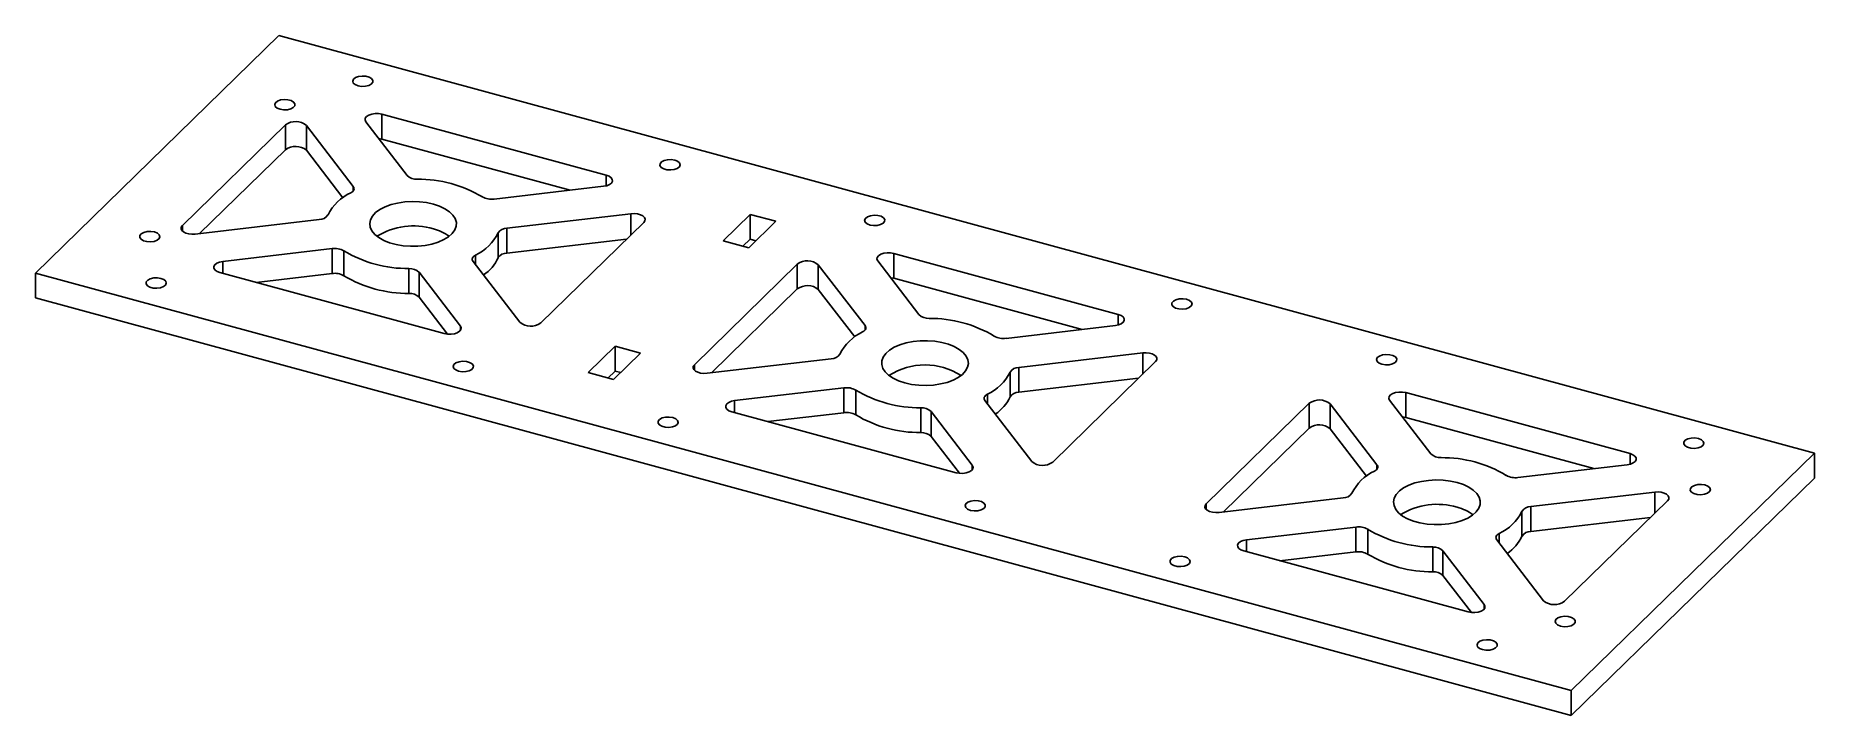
# Paper-space layout '_Trimetric' of a CAD drawing. Header units: centimetres. Extents: x -15.4 to 15.4, y -5.7 to 6.1.
import ezdxf

# ---------------------------------------------------------------- set-up
doc = ezdxf.new("R2010")
doc.units = ezdxf.units.CM

psp = doc.layouts.new('_Trimetric')

# ---------------------------------------------------------------- linework, layer by layer
at = {"color": 7, "linetype": 'Continuous', "lineweight": 25}
for p, q in [((-11.166, 6.084), (-15.366, 1.984)), ((15.366, -1.127), (-11.166, 6.084)), ((-5.506, 3.672), (-9.382, 4.725)), ((-9.382, 4.725), (-9.382, 4.297)), ((-11.05, 4.542), (-12.829, 2.805)), ((-11.05, 4.542), (-11.05, 4.113)), ((-9.879, 3.48), (-10.687, 4.532)), ((-10.687, 4.532), (-10.687, 4.103)), ((-9.661, 4.596), (-8.949, 3.669)), ((-9.382, 4.297), (-9.439, 4.307)), ((-11.05, 4.113), (-12.534, 2.665)), ((-10.059, 3.285), (-10.687, 4.103)), ((-6.131, 3.413), (-9.382, 4.297)), ((-9.879, 3.48), (-9.879, 3.404)), ((-7.444, 3.26), (-5.555, 3.481)), ((-5.506, 3.672), (-5.506, 3.49)), ((-12.829, 2.805), (-12.829, 2.709)), ((-12.608, 2.657), (-10.466, 2.907)), ((-5.08, 3.008), (-7.223, 2.758)), ((-6.639, 1.122), (-4.859, 2.859)), ((-5.08, 3.008), (-5.08, 2.644)), ((-3.022, 2.997), (-3.489, 2.541)), ((-3.046, 2.421), (-2.58, 2.877)), ((-2.58, 2.877), (-3.022, 2.997)), ((-3.022, 2.997), (-3.022, 2.568)), ((-7.374, 2.678), (-7.374, 2.249)), ((-7.223, 2.758), (-7.223, 2.329)), ((-5.155, 2.571), (-7.223, 2.329)), ((-3.489, 2.541), (-3.046, 2.421)), ((-3.022, 2.568), (-3.145, 2.448)), ((-2.923, 2.542), (-3.022, 2.568)), ((-10.244, 2.405), (-12.133, 2.184)), ((-12.133, 2.184), (-12.133, 1.979)), ((-10.244, 2.405), (-10.244, 1.976)), ((-10.041, 2.366), (-10.041, 1.938)), ((-7.809, 2.185), (-7.001, 1.133)), ((-7.767, 2.295), (-7.767, 2.13)), ((-0.817, 2.193), (-0.105, 1.265)), ((3.338, 1.268), (-0.538, 2.322)), ((-0.538, 2.322), (-0.538, 1.893)), ((-15.366, 1.984), (11.166, -5.227)), ((-15.366, 1.984), (-15.366, 1.556)), ((-12.182, 1.992), (-8.306, 0.939)), ((-10.244, 1.976), (-11.557, 1.823)), ((-8.916, 2.061), (-8.916, 1.632)), ((-8.027, 1.068), (-8.739, 1.996)), ((-8.739, 1.996), (-8.739, 1.567)), ((-2.206, 2.138), (-3.985, 0.401)), ((-2.206, 2.138), (-2.206, 1.71)), ((-1.035, 1.076), (-1.843, 2.128)), ((-1.843, 2.128), (-1.843, 1.7)), ((-0.538, 1.893), (-0.595, 1.903)), ((2.713, 1.01), (-0.538, 1.893)), ((-15.366, 1.556), (11.166, -5.655)), ((-8.249, 0.929), (-8.739, 1.567)), ((-2.206, 1.71), (-3.689, 0.262)), ((-1.215, 0.882), (-1.843, 1.7)), ((3.338, 1.268), (3.338, 1.086)), ((-8.027, 1.068), (-8.027, 0.992)), ((-1.035, 1.076), (-1.035, 1)), ((1.4, 0.856), (3.289, 1.077)), ((-5.355, 0.719), (-5.822, 0.264)), ((-4.913, 0.599), (-5.355, 0.719)), ((-5.355, 0.719), (-5.355, 0.291)), ((-5.38, 0.144), (-4.913, 0.599)), ((-3.985, 0.401), (-3.985, 0.305)), ((-3.764, 0.253), (-1.621, 0.503)), ((3.764, 0.604), (1.621, 0.354)), ((1.621, 0.354), (1.621, -0.075)), ((2.206, -1.281), (3.985, 0.456)), ((3.764, 0.604), (3.764, 0.24)), ((-5.822, 0.264), (-5.38, 0.144)), ((-5.355, 0.291), (-5.479, 0.171)), ((-5.257, 0.264), (-5.355, 0.291)), ((-1.4, 0.001), (-3.289, -0.22)), ((-1.4, 0.001), (-1.4, -0.428)), ((1.47, 0.274), (1.47, -0.154)), ((3.689, 0.167), (1.621, -0.075)), ((-3.289, -0.22), (-3.289, -0.425)), ((-1.196, -0.037), (-1.196, -0.466)), ((1.035, -0.219), (1.843, -1.271)), ((1.077, -0.109), (1.077, -0.274)), ((6.639, -0.265), (4.859, -2.002)), ((6.639, -0.265), (6.639, -0.694)), ((7.809, -1.328), (7.001, -0.276)), ((7.001, -0.276), (7.001, -0.704)), ((8.027, -0.211), (8.739, -1.138)), ((12.182, -1.135), (8.306, -0.082)), ((8.306, -0.082), (8.306, -0.51)), ((-3.338, -0.411), (0.538, -1.465)), ((-1.4, -0.428), (-2.713, -0.581)), ((-0.072, -0.343), (-0.072, -0.772)), ((0.817, -1.336), (0.105, -0.408)), ((0.105, -0.408), (0.105, -0.837)), ((8.306, -0.51), (8.249, -0.5)), ((11.557, -1.394), (8.306, -0.51)), ((0.595, -1.475), (0.105, -0.837)), ((6.639, -0.694), (5.155, -2.142)), ((7.629, -1.522), (7.001, -0.704)), ((11.166, -5.227), (15.366, -1.127)), ((12.182, -1.135), (12.182, -1.317)), ((15.366, -1.127), (15.366, -1.556)), ((0.817, -1.336), (0.817, -1.411)), ((7.809, -1.328), (7.809, -1.404)), ((10.244, -1.547), (12.133, -1.327)), ((12.608, -1.799), (10.466, -2.05)), ((11.166, -5.655), (15.366, -1.556)), ((12.608, -1.799), (12.608, -2.164)), ((4.859, -2.002), (4.859, -2.098)), ((5.08, -2.151), (7.223, -1.9)), ((10.314, -2.13), (10.314, -2.558)), ((10.466, -2.05), (10.466, -2.478)), ((11.05, -3.685), (12.829, -1.948)), ((7.444, -2.403), (5.555, -2.623)), ((7.444, -2.403), (7.444, -2.831)), ((7.648, -2.441), (7.648, -2.87)), ((12.534, -2.237), (10.466, -2.478)), ((5.555, -2.623), (5.555, -2.828)), ((8.773, -2.747), (8.773, -3.175)), ((9.879, -2.622), (10.687, -3.675)), ((9.921, -2.513), (9.921, -2.678)), ((5.506, -2.815), (9.382, -3.868)), ((7.444, -2.831), (6.131, -2.985)), ((9.661, -3.739), (8.949, -2.812)), ((8.949, -2.812), (8.949, -3.24)), ((9.439, -3.878), (8.949, -3.24)), ((9.661, -3.739), (9.661, -3.815)), ((11.166, -5.227), (11.166, -5.655))]:
    psp.add_line(p, q, dxfattribs=at)
at = {"color": 7, "linetype": 'Continuous', "lineweight": 25, "flags": 128}
for points in [[(-9.794, 5.216), (-9.733, 5.206), (-9.668, 5.208), (-9.61, 5.222), (-9.566, 5.246), (-9.541, 5.277), (-9.54, 5.31), (-9.561, 5.341), (-9.604, 5.366), (-9.66, 5.382), (-9.724, 5.386), (-9.787, 5.377), (-9.839, 5.358), (-9.874, 5.33), (-9.887, 5.298), (-9.877, 5.265), (-9.844, 5.237), (-9.794, 5.216)], [(-11.142, 4.811), (-11.081, 4.801), (-11.016, 4.803), (-10.958, 4.817), (-10.914, 4.841), (-10.889, 4.872), (-10.888, 4.905), (-10.909, 4.936), (-10.952, 4.961), (-11.009, 4.977), (-11.072, 4.98), (-11.135, 4.972), (-11.187, 4.953), (-11.222, 4.925), (-11.235, 4.893), (-11.225, 4.86), (-11.192, 4.831), (-11.142, 4.811)], [(-9.382, 4.725), (-9.439, 4.736), (-9.5, 4.737), (-9.558, 4.728), (-9.609, 4.711), (-9.647, 4.687), (-9.67, 4.658), (-9.675, 4.627), (-9.661, 4.596)], [(-4.324, 3.933), (-4.386, 3.943), (-4.45, 3.941), (-4.508, 3.927), (-4.552, 3.903), (-4.577, 3.872), (-4.579, 3.839), (-4.557, 3.808), (-4.515, 3.783), (-4.458, 3.767), (-4.394, 3.764), (-4.332, 3.772), (-4.279, 3.791), (-4.244, 3.819), (-4.231, 3.851), (-4.241, 3.884), (-4.274, 3.913), (-4.324, 3.933)], [(-9.921, 3.37), (-9.903, 3.381), (-9.888, 3.394), (-9.876, 3.407), (-9.869, 3.422), (-9.865, 3.436), (-9.866, 3.451), (-9.87, 3.465), (-9.879, 3.48)], [(-5.555, 3.481), (-5.499, 3.492), (-5.452, 3.512), (-5.418, 3.538), (-5.401, 3.568), (-5.403, 3.599), (-5.422, 3.628), (-5.458, 3.654), (-5.506, 3.672)], [(-8.494, 3.174), (-8.611, 3.199), (-8.735, 3.214), (-8.862, 3.218), (-8.989, 3.211), (-9.111, 3.193), (-9.225, 3.165), (-9.329, 3.127), (-9.419, 3.08), (-9.492, 3.027), (-9.547, 2.968), (-9.581, 2.905), (-9.594, 2.839), (-9.586, 2.774), (-9.556, 2.71), (-9.506, 2.65), (-9.436, 2.595), (-9.35, 2.547), (-9.249, 2.507), (-9.137, 2.477), (-9.016, 2.456), (-8.89, 2.447), (-8.763, 2.448), (-8.638, 2.461), (-8.519, 2.484), (-8.409, 2.517), (-8.312, 2.56), (-8.231, 2.61), (-8.167, 2.667), (-8.122, 2.728), (-8.098, 2.792), (-8.096, 2.858), (-8.115, 2.923), (-8.155, 2.985), (-8.215, 3.043), (-8.293, 3.094), (-8.387, 3.138), (-8.494, 3.174)], [(-12.829, 2.805), (-12.849, 2.777), (-12.852, 2.748), (-12.839, 2.72), (-12.811, 2.694), (-12.771, 2.674), (-12.721, 2.66), (-12.665, 2.654), (-12.608, 2.657)], [(-4.859, 2.859), (-4.84, 2.887), (-4.837, 2.916), (-4.849, 2.945), (-4.877, 2.97), (-4.918, 2.991), (-4.968, 3.004), (-5.023, 3.01), (-5.08, 3.008)], [(-0.95, 2.812), (-0.888, 2.802), (-0.824, 2.805), (-0.766, 2.819), (-0.722, 2.843), (-0.697, 2.873), (-0.695, 2.906), (-0.717, 2.938), (-0.759, 2.963), (-0.816, 2.978), (-0.88, 2.982), (-0.942, 2.974), (-0.995, 2.954), (-1.03, 2.927), (-1.043, 2.894), (-1.033, 2.861), (-1, 2.833), (-0.95, 2.812)], [(-13.312, 2.693), (-13.374, 2.702), (-13.438, 2.7), (-13.496, 2.686), (-13.54, 2.662), (-13.565, 2.632), (-13.567, 2.598), (-13.545, 2.567), (-13.503, 2.542), (-13.446, 2.527), (-13.382, 2.523), (-13.32, 2.531), (-13.267, 2.551), (-13.232, 2.578), (-13.219, 2.611), (-13.229, 2.643), (-13.262, 2.672), (-13.312, 2.693)], [(-12.133, 2.184), (-12.189, 2.172), (-12.236, 2.153), (-12.27, 2.127), (-12.287, 2.097), (-12.286, 2.066), (-12.266, 2.036), (-12.231, 2.011), (-12.182, 1.992)], [(-7.767, 2.295), (-7.785, 2.283), (-7.801, 2.271), (-7.812, 2.257), (-7.82, 2.243), (-7.823, 2.228), (-7.823, 2.214), (-7.818, 2.199), (-7.809, 2.185)], [(-0.538, 2.322), (-0.595, 2.332), (-0.656, 2.333), (-0.714, 2.324), (-0.765, 2.307), (-0.803, 2.283), (-0.826, 2.254), (-0.831, 2.223), (-0.817, 2.193)], [(-13.201, 1.891), (-13.262, 1.901), (-13.326, 1.898), (-13.385, 1.884), (-13.429, 1.86), (-13.454, 1.83), (-13.455, 1.797), (-13.433, 1.765), (-13.391, 1.74), (-13.334, 1.725), (-13.271, 1.721), (-13.208, 1.729), (-13.156, 1.749), (-13.121, 1.776), (-13.108, 1.809), (-13.118, 1.842), (-13.15, 1.87), (-13.201, 1.891)], [(4.52, 1.53), (4.459, 1.539), (4.394, 1.537), (4.336, 1.523), (4.292, 1.499), (4.267, 1.468), (4.266, 1.435), (4.287, 1.404), (4.33, 1.379), (4.387, 1.364), (4.45, 1.36), (4.513, 1.368), (4.565, 1.388), (4.6, 1.415), (4.613, 1.448), (4.603, 1.48), (4.57, 1.509), (4.52, 1.53)], [(3.289, 1.077), (3.345, 1.088), (3.392, 1.108), (3.426, 1.134), (3.443, 1.164), (3.442, 1.195), (3.422, 1.225), (3.387, 1.25), (3.338, 1.268)], [(-8.306, 0.939), (-8.249, 0.929), (-8.189, 0.928), (-8.13, 0.936), (-8.08, 0.953), (-8.041, 0.978), (-8.018, 1.007), (-8.014, 1.038), (-8.027, 1.068)], [(-1.077, 0.966), (-1.059, 0.978), (-1.044, 0.99), (-1.032, 1.004), (-1.025, 1.018), (-1.021, 1.032), (-1.022, 1.047), (-1.026, 1.062), (-1.035, 1.076)], [(-0.35, 0.087), (-0.233, 0.061), (-0.109, 0.046), (0.018, 0.042), (0.144, 0.05), (0.267, 0.068), (0.381, 0.096), (0.485, 0.134), (0.575, 0.18), (0.648, 0.234), (0.702, 0.293), (0.737, 0.356), (0.75, 0.421), (0.741, 0.487), (0.712, 0.55), (0.661, 0.611), (0.592, 0.666), (0.506, 0.714), (0.405, 0.754), (0.293, 0.784), (0.172, 0.805), (0.046, 0.814), (-0.081, 0.813), (-0.206, 0.8), (-0.325, 0.777), (-0.435, 0.743), (-0.532, 0.701), (-0.613, 0.651), (-0.678, 0.594), (-0.722, 0.533), (-0.746, 0.468), (-0.748, 0.403), (-0.729, 0.338), (-0.689, 0.276), (-0.629, 0.218), (-0.551, 0.167), (-0.457, 0.122), (-0.35, 0.087)], [(-8.058, 0.289), (-7.996, 0.279), (-7.932, 0.282), (-7.874, 0.296), (-7.829, 0.32), (-7.805, 0.35), (-7.803, 0.383), (-7.825, 0.414), (-7.867, 0.439), (-7.924, 0.455), (-7.988, 0.459), (-8.05, 0.45), (-8.103, 0.431), (-8.138, 0.403), (-8.151, 0.371), (-8.141, 0.338), (-8.108, 0.31), (-8.058, 0.289)], [(-3.985, 0.401), (-4.004, 0.374), (-4.008, 0.345), (-3.995, 0.316), (-3.967, 0.291), (-3.926, 0.27), (-3.876, 0.256), (-3.821, 0.25), (-3.764, 0.253)], [(3.985, 0.456), (4.004, 0.483), (4.008, 0.513), (3.995, 0.541), (3.967, 0.567), (3.926, 0.587), (3.876, 0.601), (3.821, 0.607), (3.764, 0.604)], [(7.894, 0.409), (7.956, 0.399), (8.02, 0.401), (8.078, 0.415), (8.123, 0.439), (8.147, 0.47), (8.149, 0.503), (8.127, 0.534), (8.085, 0.559), (8.028, 0.574), (7.964, 0.578), (7.902, 0.57), (7.85, 0.551), (7.814, 0.523), (7.801, 0.49), (7.811, 0.458), (7.844, 0.429), (7.894, 0.409)], [(-3.289, -0.22), (-3.345, -0.231), (-3.392, -0.251), (-3.426, -0.277), (-3.443, -0.307), (-3.442, -0.338), (-3.422, -0.367), (-3.387, -0.393), (-3.338, -0.411)], [(1.077, -0.109), (1.059, -0.12), (1.044, -0.133), (1.032, -0.146), (1.025, -0.161), (1.021, -0.175), (1.022, -0.19), (1.026, -0.205), (1.035, -0.219)], [(8.306, -0.082), (8.249, -0.072), (8.189, -0.071), (8.13, -0.079), (8.08, -0.096), (8.041, -0.12), (8.018, -0.149), (8.014, -0.18), (8.027, -0.211)], [(-4.357, -0.513), (-4.418, -0.503), (-4.482, -0.505), (-4.541, -0.519), (-4.585, -0.543), (-4.61, -0.574), (-4.611, -0.607), (-4.589, -0.638), (-4.547, -0.663), (-4.49, -0.679), (-4.426, -0.683), (-4.364, -0.674), (-4.312, -0.655), (-4.277, -0.627), (-4.263, -0.595), (-4.274, -0.562), (-4.306, -0.534), (-4.357, -0.513)], [(13.364, -0.874), (13.303, -0.864), (13.239, -0.867), (13.18, -0.881), (13.136, -0.905), (13.111, -0.935), (13.11, -0.968), (13.132, -0.999), (13.174, -1.024), (13.231, -1.04), (13.295, -1.044), (13.357, -1.035), (13.409, -1.016), (13.444, -0.988), (13.457, -0.956), (13.447, -0.923), (13.415, -0.895), (13.364, -0.874)], [(12.133, -1.327), (12.189, -1.315), (12.236, -1.296), (12.27, -1.27), (12.287, -1.24), (12.286, -1.209), (12.266, -1.179), (12.231, -1.154), (12.182, -1.135)], [(0.538, -1.465), (0.595, -1.475), (0.656, -1.476), (0.714, -1.467), (0.765, -1.45), (0.803, -1.426), (0.826, -1.397), (0.831, -1.366), (0.817, -1.336)], [(7.767, -1.437), (7.785, -1.426), (7.801, -1.414), (7.812, -1.4), (7.82, -1.386), (7.823, -1.371), (7.823, -1.356), (7.818, -1.342), (7.809, -1.328)], [(9.194, -1.633), (9.077, -1.608), (8.953, -1.593), (8.826, -1.589), (8.7, -1.596), (8.578, -1.614), (8.463, -1.642), (8.359, -1.68), (8.269, -1.727), (8.196, -1.78), (8.142, -1.84), (8.107, -1.903), (8.094, -1.968), (8.103, -2.033), (8.133, -2.097), (8.183, -2.157), (8.252, -2.212), (8.338, -2.26), (8.439, -2.3), (8.552, -2.331), (8.673, -2.351), (8.798, -2.361), (8.926, -2.359), (9.05, -2.346), (9.169, -2.323), (9.279, -2.29), (9.376, -2.247), (9.458, -2.197), (9.522, -2.141), (9.566, -2.079), (9.59, -2.015), (9.593, -1.949), (9.573, -1.885), (9.533, -1.823), (9.473, -1.765), (9.395, -1.713), (9.301, -1.669), (9.194, -1.633)], [(12.829, -1.948), (12.849, -1.92), (12.852, -1.891), (12.839, -1.863), (12.811, -1.837), (12.771, -1.817), (12.721, -1.803), (12.665, -1.797), (12.608, -1.799)], [(13.475, -1.676), (13.414, -1.666), (13.35, -1.668), (13.292, -1.683), (13.247, -1.706), (13.223, -1.737), (13.221, -1.77), (13.243, -1.801), (13.285, -1.826), (13.342, -1.842), (13.406, -1.846), (13.468, -1.837), (13.52, -1.818), (13.555, -1.79), (13.569, -1.758), (13.558, -1.725), (13.526, -1.697), (13.475, -1.676)], [(0.786, -2.115), (0.848, -2.124), (0.912, -2.122), (0.97, -2.108), (1.015, -2.084), (1.039, -2.053), (1.041, -2.02), (1.019, -1.989), (0.977, -1.964), (0.92, -1.949), (0.856, -1.945), (0.794, -1.953), (0.742, -1.973), (0.706, -2), (0.693, -2.033), (0.704, -2.065), (0.736, -2.094), (0.786, -2.115)], [(4.859, -2.002), (4.84, -2.03), (4.837, -2.059), (4.849, -2.088), (4.877, -2.113), (4.918, -2.133), (4.968, -2.147), (5.023, -2.153), (5.08, -2.151)], [(5.555, -2.623), (5.499, -2.635), (5.452, -2.654), (5.418, -2.68), (5.401, -2.71), (5.403, -2.742), (5.422, -2.771), (5.458, -2.796), (5.506, -2.815)], [(9.921, -2.513), (9.903, -2.524), (9.888, -2.537), (9.876, -2.55), (9.869, -2.564), (9.865, -2.579), (9.866, -2.594), (9.87, -2.608), (9.879, -2.622)], [(4.487, -2.917), (4.426, -2.907), (4.362, -2.909), (4.304, -2.923), (4.259, -2.947), (4.235, -2.978), (4.233, -3.011), (4.255, -3.042), (4.297, -3.067), (4.354, -3.082), (4.418, -3.086), (4.48, -3.078), (4.532, -3.059), (4.567, -3.031), (4.581, -2.998), (4.57, -2.966), (4.538, -2.937), (4.487, -2.917)], [(9.382, -3.868), (9.439, -3.878), (9.5, -3.879), (9.558, -3.871), (9.609, -3.854), (9.647, -3.83), (9.67, -3.801), (9.675, -3.77), (9.661, -3.739)], [(10.979, -4.113), (11.04, -4.123), (11.104, -4.12), (11.162, -4.106), (11.207, -4.082), (11.232, -4.052), (11.233, -4.019), (11.211, -3.988), (11.169, -3.963), (11.112, -3.947), (11.048, -3.943), (10.986, -3.952), (10.934, -3.971), (10.899, -3.999), (10.885, -4.031), (10.896, -4.064), (10.928, -4.092), (10.979, -4.113)], [(9.631, -4.518), (9.692, -4.528), (9.756, -4.526), (9.814, -4.512), (9.859, -4.488), (9.884, -4.457), (9.885, -4.424), (9.863, -4.393), (9.821, -4.368), (9.764, -4.352), (9.7, -4.349), (9.638, -4.357), (9.586, -4.376), (9.551, -4.404), (9.537, -4.436), (9.548, -4.469), (9.58, -4.498), (9.631, -4.518)]]:
    psp.add_lwpolyline(points, dxfattribs=at)
at = {"color": 7, "linetype": 'Continuous', "lineweight": 25}
for centre, radius, start, end in [((-10.875, 4.308), 0.292, 50.0247, 126.7585), ((-10.875, 3.879), 0.292, 50.0247, 126.7585), ((-8.785, 3.841), 0.237, 226.4212, 273.1264), ((-8.754, 1.45), 2.154, 59.1001, 90.4908), ((-9.585, 2.633), 0.81, 114.5112, 154.0989), ((-7.491, 3.573), 0.316, 240.2081, 278.4886), ((-10.465, 3.089), 0.182, 269.6893, 325.8326), ((-8.84, 1.605), 1.192, 73.1079, 121.7887), ((-8.683, 1.981), 0.788, 54.0148, 76.1302), ((-8.103, 3.032), 0.81, 294.5112, 334.0989), ((-7.224, 2.575), 0.182, 89.6893, 145.8326), ((-10.198, 2.092), 0.316, 60.2081, 98.4886), ((-8.934, 4.215), 2.154, 239.1001, 270.4908), ((-8.012, 2.535), 0.699, 303.2152, 335.8335), ((-7.224, 2.147), 0.182, 89.6893, 145.8326), ((-2.031, 1.904), 0.292, 50.0247, 126.7585), ((-10.198, 1.663), 0.316, 60.2081, 98.4886), ((-8.934, 3.786), 2.154, 239.1001, 270.4908), ((-8.903, 1.824), 0.237, 46.4212, 93.1264), ((-8.903, 1.395), 0.237, 46.4212, 93.1264), ((-2.031, 1.475), 0.292, 50.0247, 126.7585), ((0.059, 1.437), 0.237, 226.4212, 273.1264), ((-6.814, 1.357), 0.292, 230.0247, 306.7585), ((-0.741, 0.229), 0.81, 114.5112, 154.0989), ((0.09, -0.954), 2.154, 59.1001, 90.4908), ((1.354, 1.169), 0.316, 240.2081, 278.4886), ((-1.62, 0.685), 0.182, 269.6893, 325.8326), ((0, -0.769), 1.165, 57.6119, 122.3881), ((1.62, 0.172), 0.182, 89.6893, 145.8326), ((-1.354, -0.312), 0.316, 60.2081, 98.4886), ((0.741, 0.628), 0.81, 294.5112, 334.0989), ((-0.09, 1.811), 2.154, 239.1001, 270.4908), ((0.832, 0.132), 0.699, 303.2152, 335.8335), ((1.62, -0.257), 0.182, 89.6893, 145.8326), ((6.814, -0.5), 0.292, 50.0247, 126.7585), ((-1.354, -0.74), 0.316, 60.2081, 98.4886), ((-0.09, 1.383), 2.154, 239.1001, 270.4908), ((-0.059, -0.58), 0.237, 46.4212, 93.1264), ((-0.059, -1.008), 0.237, 46.4212, 93.1264), ((6.814, -0.928), 0.292, 50.0247, 126.7585), ((8.903, -0.967), 0.237, 226.4212, 273.1264), ((8.934, -3.358), 2.154, 59.1001, 90.4908), ((2.031, -1.047), 0.292, 230.0247, 306.7585), ((8.103, -2.174), 0.81, 114.5112, 154.0989), ((10.198, -1.235), 0.316, 240.2081, 278.4886), ((7.224, -1.718), 0.182, 269.6893, 325.8326), ((8.848, -3.202), 1.192, 73.1079, 121.7887), ((9.005, -2.827), 0.788, 54.0148, 76.1302), ((9.585, -1.776), 0.81, 294.5112, 334.0989), ((10.465, -2.232), 0.182, 89.6893, 145.8326), ((7.491, -2.715), 0.316, 60.2081, 98.4886), ((8.754, -0.592), 2.154, 239.1001, 270.4908), ((8.785, -2.984), 0.237, 46.4212, 93.1264), ((9.676, -2.272), 0.699, 303.2152, 335.8335), ((10.465, -2.66), 0.182, 89.6893, 145.8326), ((7.491, -3.144), 0.316, 60.2081, 98.4886), ((8.754, -1.021), 2.154, 239.1001, 270.4908), ((8.785, -3.412), 0.237, 46.4212, 93.1264), ((10.875, -3.451), 0.292, 230.0247, 306.7585)]:
    psp.add_arc(centre, radius, start, end, dxfattribs=at)

doc.saveas('drawing.dxf')
